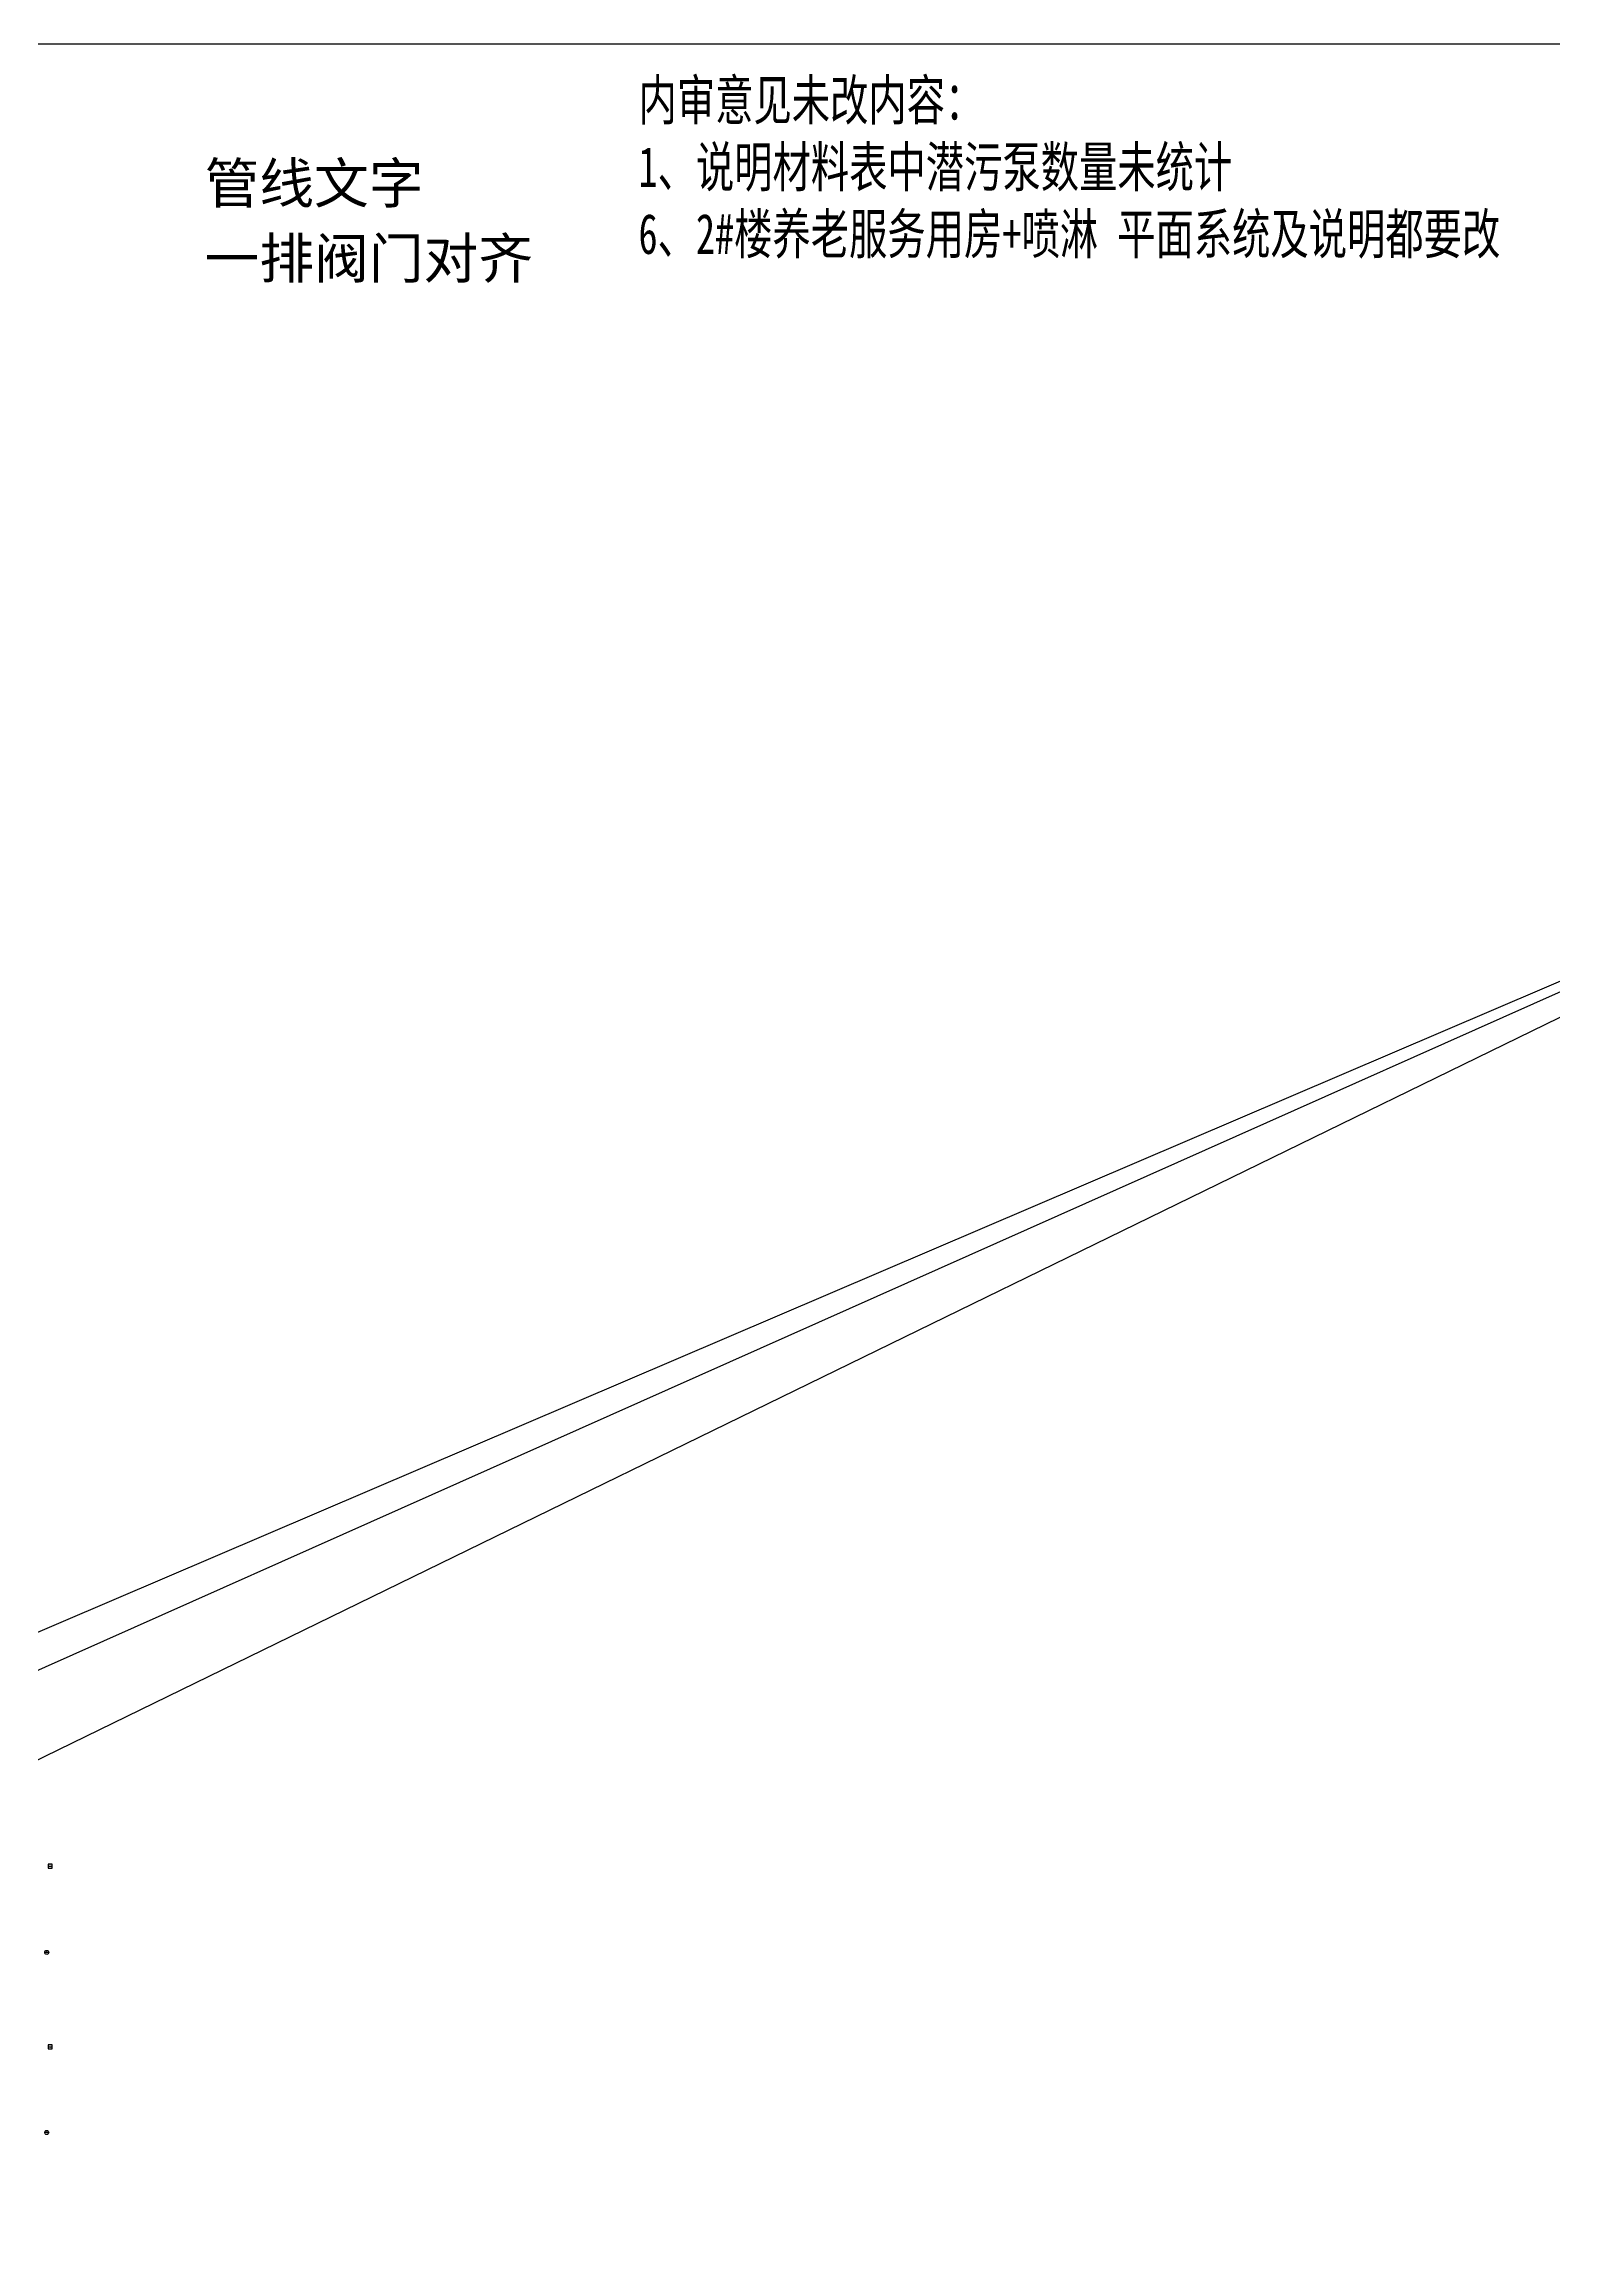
# Model space of a CAD drawing. Header units: millimetres. Extents: x -104227 to 2378000, y -101687 to 2248640.
# Drawn here: x 1204992 to 1656465, y 1040104 to 1700000 of the extents above; entities that cross this region are included whole.
import ezdxf
from ezdxf.enums import TextEntityAlignment as Align

# ---------------------------------------------------------------- set-up
doc = ezdxf.new("R2010")
doc.units = ezdxf.units.MM
doc.header["$LTSCALE"] = 500
doc.layers.add('C-XREF-SLCT', color=7, linetype='Continuous', plot=False)
doc.layers.add('W-POST', color=10, linetype='Continuous', plot=False)
for name, color, linetype in [('W-DRAI-EQPM', 50, 'Continuous'), ('W-DRAI-NOTE', 50, 'Continuous'), ('W-RAIN-EQPM', 60, 'Continuous'), ('W-RAIN-NOTE', 60, 'Continuous')]:
    doc.layers.add(name, color=color, linetype=linetype)
doc.styles.add('Acs', font='', dxfattribs={"width": 0.7})
doc.styles.get("Standard").update_dxf_attribs({"font": '', "width": 0.7})
doc.styles.add('TH-STYLE3', font='tssdeng.shx', dxfattribs={"width": 0.7, "bigfont": 'tssdchn.shx'})
doc.styles.get('Acs').set_extended_font_data('SimSun')
doc.styles.get('Standard').set_extended_font_data('SimSun')

# ---------------------------------------------------------------- blocks, each defined once
blk = doc.blocks.new('AcsAcadShareArea')
blk.add_lwpolyline([(0, 0), (118900, 0), (118900, 85000), (0, 85000)], close=True)
at = {"style": 'Acs', "width": 0.8}
blk.add_attdef('唯一编号', (7537, 861), '', height=1000, dxfattribs=at)
blk = doc.blocks.new('污废合流井编号')
at = {"layer": 'W-DRAI-EQPM'}
blk.add_circle((0, 400), 400, dxfattribs=at)
at = {"layer": 'W-DRAI-NOTE'}
blk.add_line((400, 400), (-400, 400), dxfattribs=at)
at = {"layer": 'W-DRAI-NOTE', "style": 'TH-STYLE3', "width": 0.7}
blk.add_text('P', height=250, dxfattribs=at).set_placement((0, 586), align=Align.MIDDLE)
at = {"layer": 'W-DRAI-NOTE', "style": 'TH-STYLE3', "width": 0.7, "flags": 8}
blk.add_attdef('-', text='', height=250, dxfattribs=at).set_placement((-10, 90), align=Align.CENTER)
blk = doc.blocks.new('重力流雨水井编号')
at = {"layer": 'W-RAIN-EQPM'}
blk.add_lwpolyline([(-400, 0), (400, 0), (400, 800), (-400, 800)], close=True, dxfattribs=at)
at = {"layer": 'W-RAIN-NOTE'}
blk.add_line((-400, 400), (400, 400), dxfattribs=at)
at = {"layer": 'W-RAIN-NOTE', "style": 'TH-STYLE3', "width": 0.7}
blk.add_text('Y', height=250, rotation=0, dxfattribs=at).set_placement((-12, 620, 3564), align=Align.MIDDLE)
at = {"layer": 'W-RAIN-NOTE', "style": 'TH-STYLE3', "width": 0.7, "flags": 8}
blk.add_attdef('-', text='', height=250, rotation=0, dxfattribs=at).set_placement((0, 90), align=Align.CENTER)

msp = doc.modelspace()

# ---------------------------------------------------------------- linework, layer by layer
at = {"layer": 'W-POST', "color": 2}
for points in [[(965423.9, 1123777.37), (1837614.94, 1496551.6)], [(1033723.9, 1104627.37), (1837614.94, 1496551.6), (1035423.9, 1139235.37)]]:
    msp.add_lwpolyline(points, dxfattribs=at)

# ---------------------------------------------------------------- block references
at = {"layer": 'C-XREF-SLCT', "xscale": 20, "yscale": 20, "zscale": 20}
msp.add_blockref('AcsAcadShareArea', (0.06, 0.04), dxfattribs=at)
at = {"layer": 'W-DRAI-EQPM', "xscale": 1.5, "yscale": 1.5, "zscale": 1.5}
for p, values in [((1205774.13, 1129027.43), {'-': '11'}), ((1205774.13, 1075177.37), {'-': '10'})]:
    msp.add_blockref('污废合流井编号', p, dxfattribs=at).add_auto_attribs(values)
at = {"layer": 'W-RAIN-EQPM', "xscale": 1.5, "yscale": 1.5, "zscale": 1.5}
for p, values in [((1206774.13, 1154777.37), {'-': '3'}), ((1206774.13, 1100777.37), {'-': '2'})]:
    msp.add_blockref('重力流雨水井编号', p, dxfattribs=at).add_auto_attribs(values)

# ---------------------------------------------------------------- texts
at = {"layer": 'W-POST', "color": 2}
for s, p in [('管线文字', (1252973.67, 1652441.9)), ('一排阀门对齐', (1252973.67, 1629970.38))]:
    msp.add_text(s, height=12000, dxfattribs=at).set_placement(p)
at = {"layer": 'W-POST', "color": 2, "insert": (1382727.82, 1689312.45), "char_height": 12000, "attachment_point": 1}
msp.add_mtext_dynamic_manual_height_columns('内审意见未改内容：\\P1、说明材料表中潜污泵数量未统计\\P6、2#楼养老服务用房+喷淋 平面系统及说明都要改 ', width=645989.0281, gutter_width=17.5, heights=[0], dxfattribs=at)

doc.saveas('drawing.dxf')
